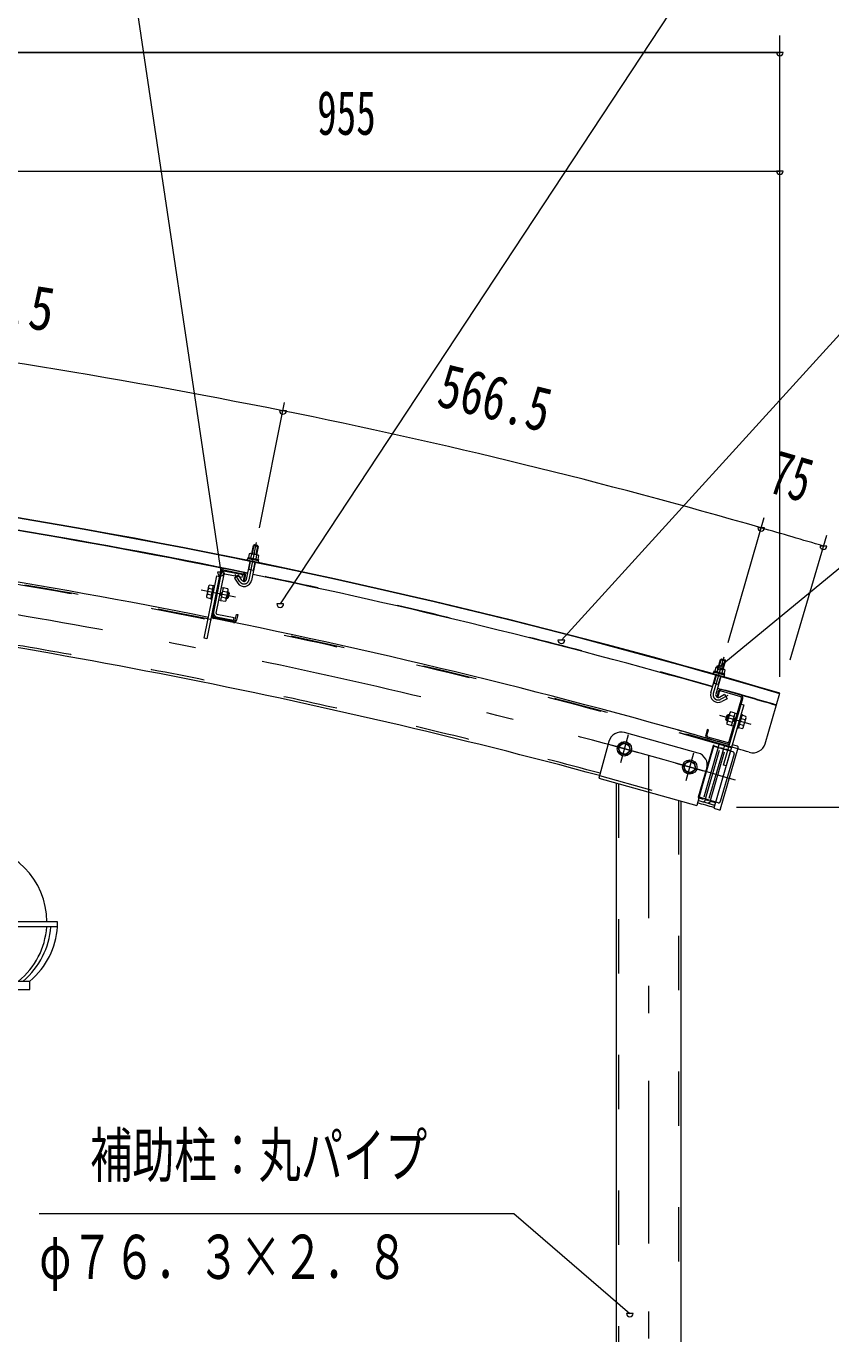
# Model space of a CAD drawing. Units: millimetres, scale not verified. Extents: x -23352 to 23352, y -10500 to 10500.
# Drawn here: x 16179 to 18553, y 4460 to 8317 of the extents above; entities that cross this region are included whole.
import ezdxf
from ezdxf.enums import TextEntityAlignment as Align

# ---------------------------------------------------------------- set-up
doc = ezdxf.new("R2010")
doc.units = ezdxf.units.MM
doc.header["$LTSCALE"] = 40
doc.linetypes.add('USER2', pattern=[10, 4, -6])
doc.linetypes.add('USER3', pattern=[24, 12, -5, 2, -5])
for name, color, linetype, lineweight in [('0-0_0', 7, 'Continuous', 18), ('0-6_2-0BOLD', 7, 'Continuous', 18), ('0-7_2-1HIDDEN', 3, 'USER2', 18), ('0-8_2-2CENTER', 3, 'USER3', 18), ('0-9_2-4THIN', 4, 'Continuous', 18), ('0-A_2-5DIM', 3, 'Continuous', 18)]:
    doc.layers.add(name, color=color, linetype=linetype, lineweight=lineweight)
doc.styles.add('ＭＳ ゴシック', font='')
doc.styles.get('ＭＳ ゴシック').set_extended_font_data('MS Gothic')

# ---------------------------------------------------------------- blocks, each defined once
blk = doc.blocks.new('ledl')
at = {"layer": '0-0_0'}
for p, q in [((14388.17, 13926.97), (14183.17, 13926.97)), ((14183.17, 13920.97), (14183.17, 13926.97)), ((14276.67, 13920.97), (14183.17, 13920.97)), ((14276.67, 13920.97), (14276.67, 13856.97)), ((14288.67, 13920.97), (14282.67, 13920.97)), ((14282.67, 13920.97), (14282.67, 13856.97)), ((14288.67, 13920.97), (14288.67, 13856.97)), ((14388.17, 13920.97), (14294.67, 13920.97)), ((14294.67, 13920.97), (14294.67, 13856.97)), ((14388.17, 13920.97), (14388.17, 13926.97)), ((14355.67, 13846.97), (14355.67, 13856.97)), ((14215.67, 13846.97), (14355.67, 13846.97)), ((14240.67, 13796.97), (14240.67, 13846.97)), ((14330.67, 13796.97), (14330.67, 13846.97)), ((14240.67, 13796.97), (14330.67, 13796.97))]:
    blk.add_line(p, q, dxfattribs=at)
blk.add_lwpolyline([(14215.67, 13846.97), (14215.67, 13856.97), (14355.67, 13856.97)], dxfattribs=at)
for start, end in [(0, 180), (183.82255, 231.05756), (308.94244, 356.17745)]:
    blk.add_arc((14285.67, 13926.97), 90, start, end, dxfattribs=at)
for centre, major_axis, start_param, end_param in [((14285.67, 13926.97), (102.47, 6.5), 3.1362923, 3.9034857), ((14293.67, 13926.97), (102.47, 6.5), 3.1362923, 3.9034857), ((14277.67, 13926.97), (-102.47, 6.5), 2.3796996, 3.146893), ((14285.67, 13926.97), (-102.47, 6.5), 2.3796996, 3.146893)]:
    blk.add_ellipse(centre, major_axis=major_axis, ratio=0.92312, start_param=start_param, end_param=end_param, dxfattribs=at)

msp = doc.modelspace()

# ---------------------------------------------------------------- linework, layer by layer
at = {"layer": '0-6_2-0BOLD'}
for p, q in [((16842.5, 6748.69), (16844.71, 6759.74)), ((16858.87, 6756.9), (16856.65, 6745.85)), ((16864.31, 6782.56), (16859.39, 6758.05)), ((16761.69, 6713.4), (16819.53, 6701.79)), ((16820.32, 6705.71), (16762.47, 6717.32)), ((16829.53, 6685.57), (16840.2, 6738.69)), ((16849.99, 6711.23), (16835.28, 6714.18)), ((16854.91, 6735.74), (16844.24, 6682.62)), ((16730.6, 6578.89), (16756.98, 6710.27)), ((16740.07, 6585.4), (16763.2, 6700.6)), ((16765.55, 6702.17), (16817.02, 6691.84)), ((16767.13, 6710.01), (16818.6, 6699.68)), ((16793.76, 6689.15), (16803.45, 6674.58)), ((16817.02, 6691.84), (16818.6, 6699.68)), ((16822.67, 6697.08), (16819.32, 6680.41)), ((16726.26, 6638.54), (16714.47, 6640.9)), ((16718.16, 6659.29), (16729.95, 6656.92)), ((16750.65, 6638.1), (16756.54, 6642.02)), ((16757.52, 6646.92), (16751.63, 6643)), ((16755.42, 6661.88), (16760.32, 6660.89)), ((16758.38, 6651.21), (16772.62, 6648.35)), ((16774.46, 6657.55), (16760.23, 6660.4)), ((16776.15, 6648.28), (16772.21, 6628.67)), ((16768.92, 6629.97), (16754.69, 6632.83)), ((16790.79, 6558.65), (16732.95, 6570.26)), ((16733.73, 6574.18), (16791.58, 6562.57)), ((16740.06, 6575.2), (16791.53, 6564.87)), ((16741.63, 6583.05), (16793.11, 6572.71)), ((16791.53, 6564.87), (16793.11, 6572.71)), ((18199.43, 6351.11), (18214.49, 6403.15)), ((18217.61, 6412.92), (18220.75, 6423.75)), ((18234.61, 6419.74), (18231.48, 6408.91)), ((18221.95, 6374.97), (18207.54, 6379.14)), ((18228.9, 6398.98), (18213.84, 6346.94)), ((18221.41, 6355.09), (18216.68, 6338.76)), ((18230.2, 6356.71), (18286.88, 6340.31)), ((18287.99, 6344.15), (18231.31, 6360.55)), ((18236.6, 6137.8), (18293.45, 6334.24)), ((18289.61, 6335.35), (18252.36, 6206.63)), ((18359.43, 6200.83), (18403.32, 6349.53)), ((18246.11, 6267.78), (18251.67, 6286.99)), ((18247.02, 6258.4), (18260.97, 6254.37)), ((18263.57, 6263.37), (18249.62, 6267.41)), ((18254.84, 6285.42), (18268.78, 6281.39)), ((18265.63, 6252.5), (18260.83, 6253.89)), ((18264.79, 6267.58), (18270.98, 6270.99)), ((18272.37, 6275.79), (18266.18, 6272.38)), ((18295.29, 6254.19), (18283.74, 6257.54)), ((18288.96, 6275.54), (18300.5, 6272.21)), ((18161.6, 6173.35), (17944.84, 6233.66)), ((18189.62, 6216.46), (18246.29, 6200.06)), ((18247.4, 6203.9), (18190.73, 6220.3)), ((17898.64, 6207.53), (17868.66, 6099.16)), ((17926.4, 6190.71), (17939.78, 6203.87)), ((17931.11, 6172.55), (17926.4, 6190.71)), ((17939.78, 6203.87), (17957.86, 6198.87)), ((18262.24, 6197.65), (18207.96, 6010.36)), ((18228.22, 6008.4), (18280.41, 6188.48)), ((18277.85, 6193.13), (18262.24, 6197.65)), ((18119.08, 6137.11), (18132.46, 6150.27)), ((18123.79, 6118.95), (18119.08, 6137.11)), ((18132.46, 6150.27), (18150.54, 6145.27)), ((18244.29, 6135.57), (18236.6, 6137.8)), ((17868.66, 6099.16), (18157.68, 6018.75)), ((18187.69, 6127.22), (18157.68, 6018.75)), ((17920.09, 6084.85), (17920.09, 2627.43)), ((18110.84, 6031.78), (18110.84, 1094.93)), ((18207.96, 6010.36), (18223.57, 6005.84))]:
    msp.add_line(p, q, dxfattribs=at)
for points in [[(16834.25, 6750.34), (16864.89, 6744.19), (16864.1, 6740.27), (16833.46, 6746.42)], [(18209.54, 6415.26), (18239.56, 6406.57), (18238.44, 6402.73), (18208.43, 6411.42)]]:
    msp.add_lwpolyline(points, close=True, dxfattribs=at)
for points in [[(16863.67, 6744.44), (16865.88, 6755.49), (16864.04, 6757.11), (16840.02, 6761.93), (16837.7, 6761.15), (16835.48, 6750.09)], [(16844.68, 6761), (16849.6, 6785.51), (16864.31, 6782.56), (16862.35, 6785.5), (16852.54, 6787.47), (16849.6, 6785.51)], [(16753.05, 6711.06), (16712.8, 6510.56), (16704.96, 6512.13), (16741.87, 6695.96), (16749.71, 6694.39)], [(16815.94, 6682.89), (16806.24, 6697.46), (16793.76, 6689.15)], [(16819.32, 6680.41), (16823.24, 6679.62), (16826.59, 6696.29)], [(16731.79, 6666.11), (16720.01, 6668.48), (16717.72, 6665.88), (16711.52, 6634.99), (16712.63, 6631.71), (16724.41, 6629.35)], [(16727.84, 6626.11), (16723.92, 6626.89), (16732.28, 6668.56), (16736.21, 6667.78)], [(16760.32, 6660.89), (16752.75, 6623.15), (16747.84, 6624.13)], [(16752.84, 6623.64), (16767.08, 6620.78), (16769.37, 6623.38), (16775.57, 6654.26), (16774.46, 6657.55)], [(16774.44, 6648.63), (16776.15, 6648.28), (16778.5, 6644.75), (16775.74, 6631.02), (16772.21, 6628.67), (16770.5, 6629.02)], [(16796.29, 6565.7), (16799.64, 6582.37), (16803.56, 6581.58), (16800.21, 6564.91)], [(18220.82, 6425.01), (18227.77, 6449.02), (18242.18, 6444.85), (18235.23, 6420.84)], [(18227.77, 6449.02), (18230.86, 6450.73), (18240.47, 6447.95), (18242.18, 6444.85)], [(18238.35, 6406.92), (18241.49, 6417.75), (18239.79, 6419.52), (18216.25, 6426.33), (18213.87, 6425.74), (18210.74, 6414.91)], [(18216.68, 6338.76), (18220.52, 6337.65), (18225.25, 6353.97)], [(18224.67, 6338.29), (18239.99, 6346.73), (18247.23, 6333.6), (18231.91, 6325.15)], [(18288.72, 6317.91), (18296.41, 6315.69), (18244.29, 6135.57)], [(18271.39, 6290.39), (18257.44, 6294.42), (18254.95, 6292.02), (18246.19, 6261.77), (18247.02, 6258.4)], [(18260.83, 6253.89), (18271.53, 6290.87), (18276.33, 6289.48)], [(18288.42, 6288.07), (18292.26, 6286.95), (18280.45, 6246.13), (18276.6, 6247.24)], [(18247.79, 6267.29), (18246.11, 6267.78), (18244.06, 6271.49), (18247.95, 6284.94), (18251.67, 6286.99), (18253.35, 6286.5)], [(18281.14, 6248.53), (18292.68, 6245.19), (18295.18, 6247.59), (18303.94, 6277.85), (18303.11, 6281.21), (18291.56, 6284.55)], [(18188, 6225.26), (18192.72, 6241.59), (18188.88, 6242.7), (18184.16, 6226.37)], [(17931.11, 6172.55), (17949.19, 6167.55), (17962.57, 6180.71), (17957.86, 6198.87)], [(18123.79, 6118.95), (18141.88, 6113.94), (18155.25, 6127.1), (18150.54, 6145.27)]]:
    msp.add_lwpolyline(points, dxfattribs=at)
for centre, radius in [((17944.48, 6185.71), 21.25), ((17944.48, 6185.71), 15.75), ((18137.17, 6132.11), 21.25), ((18137.17, 6132.11), 15.75)]:
    msp.add_circle(centre, radius, dxfattribs=at)
for centre, radius, start, end in [((13015.46, -11904.82), 19031.62, 73.55577, 88.07326), ((13015.46, -11904.82), 19032.88, 73.55577, 88.07326), ((13015.46, -11904.82), 18995.38, 78.4061, 82.92131), ((13015.46, -11904.82), 18996.62, 78.40611, 82.92133), ((13015.46, -11904.82), 18845.38, 78.67172, 83.20786), ((16840.3, 6755.93), 5.83, 40.8049, 78.6474), ((16847.73, 6738.11), 21.84, 59.3513, 97.94348), ((16861.47, 6751.68), 5.83, 78.6474, 116.48988), ((16760.9, 6709.48), 8, 78.6474, 168.6474), ((16760.9, 6709.48), 4, 78.6474, 168.6474), ((16833.59, 6743.84), 2.5, 78.6474, 258.6474), ((16863, 6737.94), 2.5, 258.64742, 78.6474), ((16765.16, 6700.21), 10, 78.64624, 168.64737), ((16765.16, 6700.21), 2, 78.64624, 168.64737), ((16822.18, 6687.05), 22.5, 213.6474, 348.6474), ((16822.18, 6687.05), 7.5, 213.6474, 348.6474), ((16818.74, 6697.87), 4, 348.64742, 78.6474), ((16818.74, 6697.87), 8, 348.64742, 78.6474), ((13015.46, -11904.82), 18995.38, 74.14726, 78.36084), ((16718.92, 6635.23), 7.21, 128.08853, 168.6474), ((16740.35, 6645.27), 26.24, 147.71246, 189.58232), ((16724.46, 6662.8), 7.21, 168.6474, 209.20625), ((16746.74, 6643.99), 26.24, 327.71248, 9.58234), ((16768.17, 6654.03), 7.21, 308.08855, 348.6474), ((13015.46, -11904.82), 18654.62, 74.91363, 82.85469), ((16762.63, 6626.45), 7.21, 348.64742, 29.20625), ((13015.46, -11904.82), 18845.38, 73.8607, 78.6474), ((16734.52, 6578.1), 8, 168.6474, 258.6474), ((16734.52, 6578.1), 4, 168.6474, 258.6474), ((16742.03, 6585.01), 10, 168.64737, 258.64624), ((16742.03, 6585.01), 2, 168.64737, 258.64624), ((16792.37, 6566.49), 8, 258.6474, 348.6474), ((16792.37, 6566.49), 4, 258.6474, 348.6474), ((18208.33, 6408.84), 2.5, 73.8607, 253.8607), ((18216.03, 6420.32), 5.83, 36.0182, 73.8607), ((18221.95, 6401.94), 21.84, 54.56461, 93.15678), ((18236.77, 6414.32), 5.83, 73.8607, 111.70319), ((18237.15, 6400.5), 2.5, 253.86072, 73.8607), ((18221.05, 6344.86), 22.5, 163.8607, 298.8607), ((18221.05, 6344.86), 7.5, 163.8607, 298.8607), ((13015.46, -11904.82), 18995.38, 73.55577, 74.10202), ((18229.09, 6352.86), 8, 73.8607, 163.8607), ((18229.09, 6352.86), 4, 73.8607, 163.8607), ((18285.76, 6336.46), 4, 343.86072, 73.8607), ((18285.76, 6336.46), 8, 343.86072, 73.8607), ((18261.4, 6288.4), 7.21, 163.86072, 204.41956), ((18253.59, 6261.38), 7.21, 123.30185, 163.8607), ((18275.77, 6269.6), 26.24, 142.92578, 184.79564), ((18274.35, 6270.01), 26.24, 322.92577, 4.79563), ((18288.72, 6251.21), 7.21, 343.8607, 24.41956), ((18296.54, 6278.23), 7.21, 303.30184, 343.8607), ((17934.79, 6197.53), 37.5, 74.45292, 164.53361), ((13015.46, -11904.82), 18845.38, 73.8607, 74.33891), ((18191.84, 6224.14), 8, 163.8607, 253.8607), ((18191.84, 6224.14), 4, 163.8607, 253.8607), ((18151.55, 6137.22), 37.5, 344.53361, 74.45292), ((18248.51, 6207.74), 8, 253.8607, 343.8607), ((18248.51, 6207.74), 4, 253.8607, 343.8607), ((18276.81, 6189.53), 3.75, 343.83641, 73.8364), ((13015.46, -11904.82), 18840.38, 73.66959, 73.77559), ((18323.47, 6211.45), 37.5, 253.66959, 343.55577), ((13015.46, -11904.82), 18654.62, 73.8364, 73.9922), ((18224.61, 6009.44), 3.75, 253.8364, 343.8364)]:
    msp.add_arc(centre, radius, start, end, dxfattribs=at)
at = {"layer": '0-7_2-1HIDDEN'}
for p, q in [((18180.24, 6027.87), (18229.44, 6197.63)), ((18195.37, 6023.5), (18244.58, 6193.27)), ((18264.54, 6176.82), (18205.71, 6193.87)), ((18208.63, 6194.97), (18221.6, 6191.21)), ((18227.12, 6189.61), (18236.72, 6186.83)), ((18242.25, 6185.23), (18257.38, 6180.85)), ((18267.95, 6170.62), (18227.23, 6030.15)), ((17870.79, 6106.87), (18159.81, 6026.46)), ((17927.09, 6082.9), (17927.09, 2627.43)), ((18103.84, 6033.73), (18103.84, 1094.93)), ((18221.04, 6026.74), (18162.21, 6043.79)), ((18164.09, 6041.3), (18177.05, 6037.54)), ((18182.58, 6035.94), (18192.18, 6033.15)), ((18197.71, 6031.55), (18212.83, 6027.17))]:
    msp.add_line(p, q, dxfattribs=at)
msp.add_lwpolyline([(18205.95, 6194.71), (18161.97, 6042.95), (18163.67, 6039.86), (18209.05, 6196.41)], close=True, dxfattribs=at)
for points in [[(18226.05, 6198.61), (18223.3, 6197.1), (18175.35, 6031.66), (18176.91, 6028.83)], [(18241.2, 6194.24), (18238.43, 6192.71), (18190.48, 6027.27), (18192.02, 6024.47)]]:
    msp.add_lwpolyline(points, dxfattribs=at)
for centre, radius, start, end in [((13015.46, -11904.82), 18840.38, 73.77559, 88.07326), ((13015.46, -11904.82), 18838.38, 73.8364, 87.79263), ((13015.46, -11904.82), 18996.62, 74.14725, 78.36087), ((13015.46, -11904.82), 18661.62, 74.91349, 82.87905), ((13015.46, -11904.82), 18996.62, 73.55577, 74.10199), ((13015.46, -11904.82), 18838.38, 73.8364, 74.33887), ((18263.14, 6172.01), 5, 343.83641, 73.8364), ((13015.46, -11904.82), 18661.62, 73.8364, 73.99241), ((18222.43, 6031.55), 5, 253.8364, 343.8364)]:
    msp.add_arc(centre, radius, start, end, dxfattribs=at)
at = {"layer": '0-8_2-2CENTER'}
for p, q in [((16836.89, 6684.1), (16858.92, 6793.84)), ((16809.7, 6678.74), (16795.84, 6699.55)), ((16695.26, 6654.32), (16797.22, 6633.85)), ((18237.75, 6456.54), (18206.64, 6349.02)), ((18228.29, 6331.72), (18250.18, 6343.79)), ((18318.53, 6257.23), (18226.31, 6283.92)), ((17955.82, 6226.67), (17933.15, 6144.75)), ((17903.52, 6197.04), (17985.44, 6174.38)), ((18148.5, 6173.07), (18125.83, 6091.14)), ((18015.46, 6166.22), (18015.46, 781.8)), ((18096.21, 6143.44), (18178.13, 6120.77))]:
    msp.add_line(p, q, dxfattribs=at)
for centre, radius, start, end in [((13015.46, -11904.82), 18750, 73.71976, 87.96529), ((16822.18, 6687.05), 15, 213.6474, 348.6474), ((18221.05, 6344.86), 15, 163.8607, 298.8607)]:
    msp.add_arc(centre, radius, start, end, dxfattribs=at)
at = {"layer": '0-9_2-4THIN'}
for p, q in [((16851.19, 6786.57), (16846.01, 6760.73)), ((16858.06, 6758.31), (16863.25, 6784.15)), ((16777.48, 6646.29), (16774.1, 6646.97)), ((16770.83, 6630.67), (16774.2, 6630)), ((18229.44, 6449.95), (18222.12, 6424.63)), ((18233.93, 6421.21), (18241.25, 6446.53)), ((18208.84, 6378.76), (18206.89, 6376.89)), ((18208.84, 6378.76), (18215.79, 6402.78)), ((18244.95, 6269.87), (18248.26, 6268.91)), ((18252.88, 6284.88), (18249.57, 6285.83))]:
    msp.add_line(p, q, dxfattribs=at)
for points in [[(16834.82, 6711.88), (16836.61, 6713.91), (16841.53, 6738.43)], [(16853.58, 6736.01), (16848.66, 6711.49), (16849.52, 6708.93)], [(18227.6, 6399.36), (18220.65, 6375.34), (18221.3, 6372.72)]]:
    msp.add_lwpolyline(points, dxfattribs=at)
at = {"layer": '0-A_2-5DIM'}
for p, q in [((16346.03, 9441.61), (16753.72, 6706.34)), ((18465.46, 8944.93), (16928.92, 6612.91)), ((18402.96, 6397.81), (18402.96, 8289.93)), ((18402.96, 8239.93), (13515.45, 8239.93)), ((13515.45, 8239.93), (18402.96, 8239.93)), ((18412.96, 8239.93), (18392.96, 8239.93)), ((19165.46, 8052.87), (17758.4, 6506.28)), ((13515.45, 7889.93), (18402.96, 7889.93)), ((16015.46, 7889.93), (18402.96, 7889.93)), ((18412.96, 7889.93), (18392.96, 7889.93)), ((16867.72, 6837.63), (16941.89, 7207.06)), ((16946.97, 7182.56), (16926.97, 7182.56)), ((18250.17, 6499.45), (18356.71, 6867.61)), ((18357.96, 6837.41), (18337.96, 6837.41)), ((18540.75, 6815.15), (18432.02, 6446.76)), ((18541.49, 6783.77), (18521.49, 6783.77)), ((16763.72, 6706.34), (16743.72, 6706.34)), ((16938.92, 6612.91), (16918.92, 6612.91)), ((17768.4, 6506.28), (17748.4, 6506.28)), ((18236.64, 6429.03), (18216.64, 6429.03)), ((19990.45, 6012.43), (18274.88, 6012.43)), ((16218.15, 4815.33), (17618.15, 4815.33)), ((17618.15, 4815.33), (17960.44, 4520.34)), ((17970.44, 4520.34), (17950.44, 4520.34))]:
    msp.add_line(p, q, dxfattribs=at)
msp.add_lwpolyline([(18226.64, 6429.03), (19165.46, 7201.68), (21165.46, 7201.68)], dxfattribs=at)
for centre, radius, start, end in [((18402.96, 8239.93), 10, 180, 0), ((18402.96, 7889.93), 10, 180, 0), ((13102.2, -11917.28), 19481, 78.64737, 83.20816), ((16936.97, 7182.56), 10, 180, 0), ((13513.11, -9870.65), 17393.53, 73.86102, 78.64738), ((18347.96, 6837.41), 10, 180, 0), ((8358.54, -27683.7), 35937.38, 73.55623, 73.86107), ((18531.49, 6783.77), 10, 180, 0), ((16753.72, 6706.34), 10, 180, 0), ((16928.92, 6612.91), 10, 180, 0), ((17758.4, 6506.28), 10, 180, 0), ((18226.64, 6429.03), 10, 180, 0), ((17960.44, 4520.34), 10, 180, 0)]:
    msp.add_arc(centre, radius, start, end, dxfattribs=at)

# ---------------------------------------------------------------- block references
at = {"layer": '0-0_0', "xscale": 2.5, "yscale": 2.5}
msp.add_blockref('ledl', (-19698.71, -29141.75), dxfattribs=at)

# ---------------------------------------------------------------- texts
at = {"layer": '0-A_2-5DIM', "color": 7, "style": 'ＭＳ ゴシック'}
for s, width, p in [('955', 0.65, (17037.96, 7957.7)), ('補助柱：丸パイプ', 0.7, (16368.15, 4883.1)), ('φ７６．３×２．８', 0.7, (16218.15, 4583.1))]:
    msp.add_text(s, height=130.2, dxfattribs=dict(at, width=width)).set_placement(p, align=Align.BOTTOM_LEFT)
for s, rotation, width, p in [('606.5', 350.928, 0.8, (15894.56, 7433.26)), ('566.5', 346.254, 0.75, (17376.83, 7160.34)), ('75', 343.708, 0.65, (18353.19, 6906.62))]:
    msp.add_text(s, height=130.2, rotation=rotation, dxfattribs=dict(at, width=width)).set_placement(p, align=Align.BOTTOM_LEFT)

doc.saveas('drawing.dxf')
